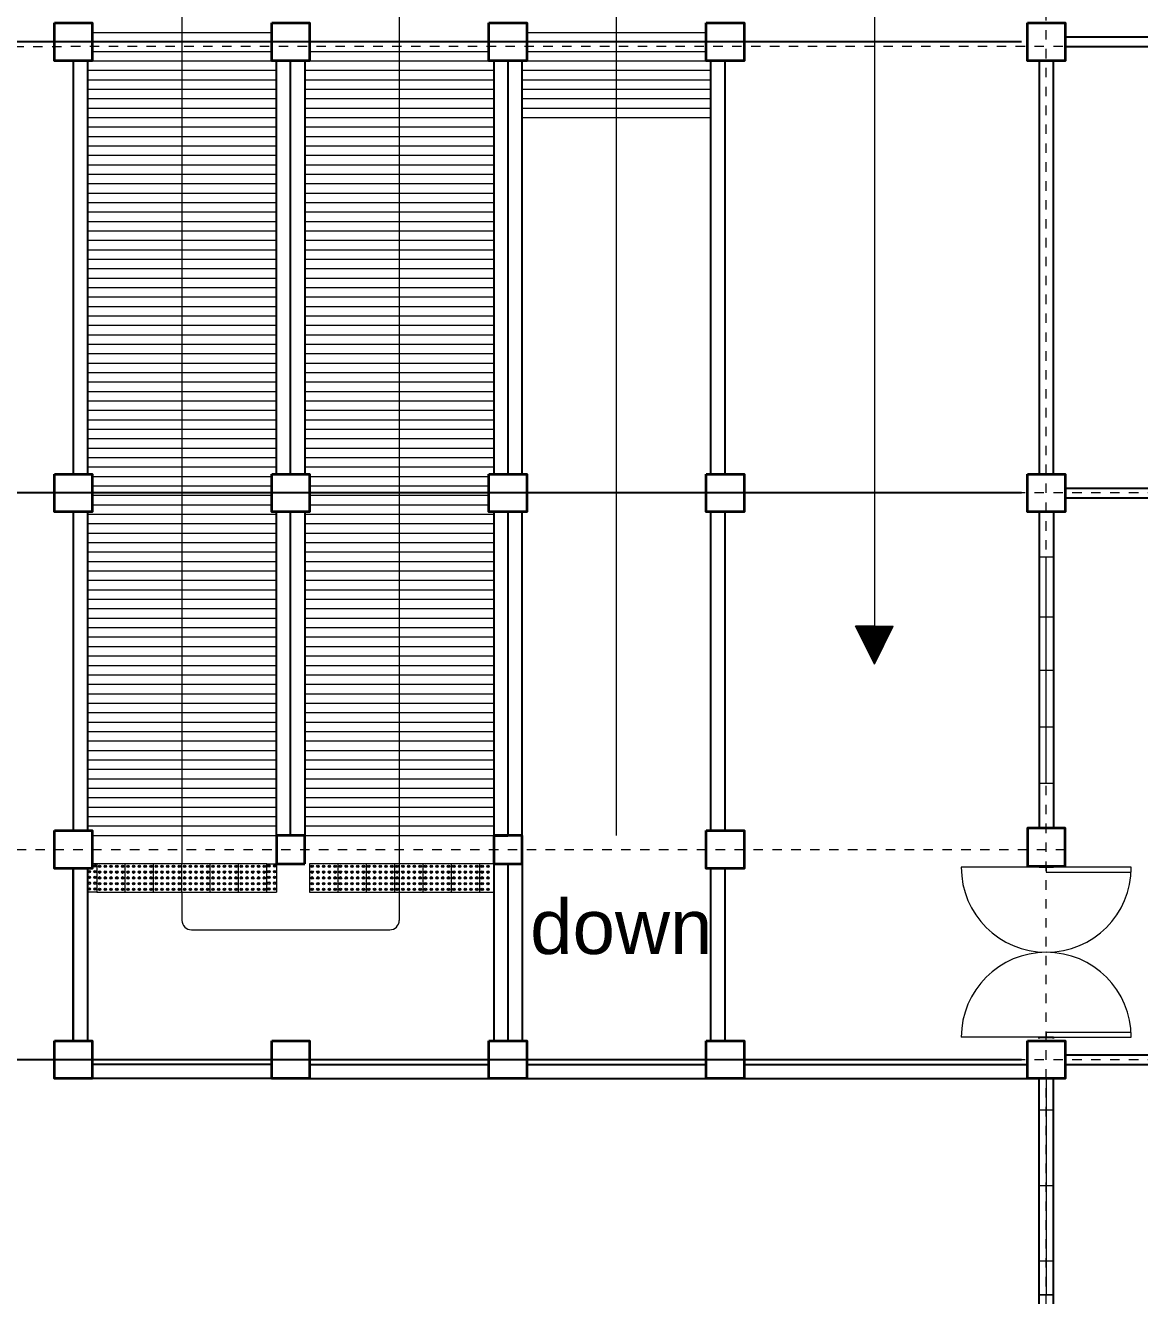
# Model space of a CAD drawing. Header units: millimetres. Extents: x 63005 to 126950, y 36019 to 74749.
# Drawn here: x 63055.2 to 63067, y 36225.15 to 36238.6 of the extents above; entities that cross this region are included whole.
import ezdxf

# ---------------------------------------------------------------- set-up
doc = ezdxf.new("R2010")
doc.units = ezdxf.units.MM
doc.header["$LTSCALE"] = 0.04
doc.linetypes.add('PHANTOM', pattern=[2.5, 1.25, -0.25, 0.25, -0.25, 0.25, -0.25])
doc.styles.get("Standard").update_dxf_attribs({"font": 'arial.ttf', "width": 0.8})
doc.styles.add('SWISSLT175', font='swissl.ttf', dxfattribs={"height": 0.175})
doc.dimstyles.new('dimension', dxfattribs={"dimtxt": 0.9, "dimasz": 0.3, "dimexe": 0.18, "dimexo": 0.0625, "dimgap": 0.09, "dimtad": 0, "dimzin": 0, "dimdsep": 46, "dimtxsty": 'Standard', "dimblk": 'OBLIQUE', "dimcen": 0.09, "dimclrd": 256, "dimclre": 256, "dimclrt": 256, "dimadec": 0, "dimazin": 0, "dimtfac": 1, "dimtofl": 0, "dimtmove": 0, "dimatfit": 3, "dimldrblk": 'OBLIQUE', "dimfxl": 1, "dimtolj": 1, "dimtzin": 0, "dimarcsym": 0})

# ---------------------------------------------------------------- blocks, each defined once
blk = doc.blocks.new('_Oblique')
at = {"color": 0, "linetype": 'ByBlock', "lineweight": -2}
blk.add_line((-0.5, -0.5), (0.5, 0.5), dxfattribs=at)
blk = doc.blocks.new('*D24')
at = {"lineweight": -2, "transparency": 16777216}
for p, q in [((63065.75, 36244.397), (63051.776, 36244.397)), ((63051.956, 36244.397), (63051.956, 36242.435)), ((63051.956, 36238.422), (63051.956, 36240.383)), ((63065.75, 36238.422), (63051.776, 36238.422))]:
    blk.add_line(p, q, dxfattribs=at)
at = {"layer": 'Defpoints', "color": 0, "lineweight": 25, "transparency": 16777216}
for p in [(63065.812, 36244.397), (63051.956, 36238.422), (63065.812, 36238.422)]:
    blk.add_point(p, dxfattribs=at)
at = {"lineweight": -2, "transparency": 16777216, "xscale": 0.3, "yscale": 0.3, "zscale": 0.3}
for p, rotation in [((63051.956, 36244.397), 90), ((63051.956, 36238.422), 270)]:
    blk.add_blockref('_Oblique', p, dxfattribs=dict(at, rotation=rotation))
at = {"lineweight": 5, "transparency": 16777216, "insert": (63051.956, 36241.409), "char_height": 0.9, "attachment_point": 5, "rotation": 90}
blk.add_mtext('\\A1;6.00', dxfattribs=at)
blk = doc.blocks.new('*D25')
at = {"lineweight": -2, "transparency": 16777216}
for p, q in [((63065.75, 36238.422), (63051.776, 36238.422)), ((63051.956, 36238.422), (63051.956, 36237.072)), ((63051.956, 36233.647), (63051.956, 36234.996)), ((63065.75, 36233.647), (63051.776, 36233.647))]:
    blk.add_line(p, q, dxfattribs=at)
at = {"layer": 'Defpoints', "color": 0, "lineweight": 25, "transparency": 16777216}
for p in [(63065.812, 36238.422), (63051.956, 36233.647), (63065.812, 36233.647)]:
    blk.add_point(p, dxfattribs=at)
at = {"lineweight": -2, "transparency": 16777216, "xscale": 0.3, "yscale": 0.3, "zscale": 0.3}
for p, rotation in [((63051.956, 36238.422), 90), ((63051.956, 36233.647), 270)]:
    blk.add_blockref('_Oblique', p, dxfattribs=dict(at, rotation=rotation))
at = {"lineweight": 5, "transparency": 16777216, "insert": (63051.956, 36236.034), "char_height": 0.9, "attachment_point": 5, "rotation": 90}
blk.add_mtext('\\A1;4.80', dxfattribs=at)
blk = doc.blocks.new('*D26')
at = {"lineweight": -2, "transparency": 16777216}
for p, q in [((63065.75, 36233.647), (63051.776, 36233.647)), ((63051.956, 36233.647), (63051.956, 36231.672)), ((63051.956, 36227.647), (63051.956, 36229.621)), ((63065.75, 36227.647), (63051.776, 36227.647))]:
    blk.add_line(p, q, dxfattribs=at)
at = {"layer": 'Defpoints', "color": 0, "lineweight": 25, "transparency": 16777216}
for p in [(63065.812, 36233.647), (63051.956, 36227.647), (63065.812, 36227.647)]:
    blk.add_point(p, dxfattribs=at)
at = {"lineweight": -2, "transparency": 16777216, "xscale": 0.3, "yscale": 0.3, "zscale": 0.3}
for p, rotation in [((63051.956, 36233.647), 90), ((63051.956, 36227.647), 270)]:
    blk.add_blockref('_Oblique', p, dxfattribs=dict(at, rotation=rotation))
at = {"lineweight": 5, "transparency": 16777216, "insert": (63051.956, 36230.647), "char_height": 0.9, "attachment_point": 5, "rotation": 90}
blk.add_mtext('\\A1;6.00', dxfattribs=at)
blk = doc.blocks.new('*D27')
at = {"lineweight": -2, "transparency": 16777216}
for p, q in [((63065.75, 36227.647), (63051.776, 36227.647)), ((63051.956, 36227.647), (63051.956, 36225.672)), ((63051.956, 36221.647), (63051.956, 36223.621)), ((63065.75, 36221.647), (63051.776, 36221.647))]:
    blk.add_line(p, q, dxfattribs=at)
at = {"layer": 'Defpoints', "color": 0, "lineweight": 25, "transparency": 16777216}
for p in [(63065.812, 36227.647), (63051.956, 36221.647), (63065.812, 36221.647)]:
    blk.add_point(p, dxfattribs=at)
at = {"lineweight": -2, "transparency": 16777216, "xscale": 0.3, "yscale": 0.3, "zscale": 0.3}
for p, rotation in [((63051.956, 36227.647), 90), ((63051.956, 36221.647), 270)]:
    blk.add_blockref('_Oblique', p, dxfattribs=dict(at, rotation=rotation))
at = {"lineweight": 5, "transparency": 16777216, "insert": (63051.956, 36224.647), "char_height": 0.9, "attachment_point": 5, "rotation": 90}
blk.add_mtext('\\A1;6.00', dxfattribs=at)

msp = doc.modelspace()

# ---------------------------------------------------------------- linework, layer by layer
at = {"color": 0, "linetype": 'PHANTOM', "lineweight": 5, "transparency": 33554495}
for p, q in [((63066.012, 36215.447), (63066.012, 36264.622)), ((63113.187, 36238.374), (63045.813, 36238.371)), ((63113.187, 36233.649), (63045.812, 36233.646)), ((63066.212, 36229.87), (63049.812, 36229.87)), ((63113.187, 36227.649), (63045.812, 36227.645))]:
    msp.add_line(p, q, dxfattribs=at)
at = {"color": 0, "lineweight": 9}
for p, q in [((63056.862, 36242.922), (63056.862, 36229.722)), ((63061.462, 36230.022), (63061.462, 36242.922)), ((63059.162, 36240.106), (63059.162, 36229.122)), ((63055.912, 36238.522), (63057.812, 36238.522)), ((63060.512, 36238.522), (63062.412, 36238.522)), ((63055.912, 36238.422), (63057.812, 36238.422)), ((63058.212, 36238.422), (63060.112, 36238.422)), ((63060.512, 36238.422), (63062.412, 36238.422)), ((63055.862, 36238.222), (63057.862, 36238.222)), ((63055.912, 36238.322), (63057.812, 36238.322)), ((63058.162, 36238.222), (63060.162, 36238.222)), ((63058.212, 36238.322), (63060.112, 36238.322)), ((63060.462, 36238.222), (63062.462, 36238.222)), ((63060.512, 36238.322), (63062.412, 36238.322)), ((63055.862, 36238.122), (63057.862, 36238.122)), ((63058.162, 36238.122), (63060.162, 36238.122)), ((63060.462, 36238.122), (63062.462, 36238.122)), ((63055.862, 36238.022), (63057.862, 36238.022)), ((63058.162, 36238.022), (63060.162, 36238.022)), ((63060.462, 36238.022), (63062.462, 36238.022)), ((63055.862, 36237.922), (63057.862, 36237.922)), ((63055.862, 36237.822), (63057.862, 36237.822)), ((63058.162, 36237.922), (63060.162, 36237.922)), ((63058.162, 36237.822), (63060.162, 36237.822)), ((63060.462, 36237.922), (63062.462, 36237.922)), ((63060.462, 36237.822), (63062.462, 36237.822)), ((63055.862, 36237.722), (63057.862, 36237.722)), ((63058.162, 36237.722), (63060.162, 36237.722)), ((63060.462, 36237.722), (63062.462, 36237.722)), ((63055.862, 36237.622), (63057.862, 36237.622)), ((63058.162, 36237.622), (63060.162, 36237.622)), ((63060.462, 36237.622), (63062.462, 36237.622)), ((63055.862, 36237.522), (63057.862, 36237.522)), ((63055.862, 36237.422), (63057.862, 36237.422)), ((63058.162, 36237.522), (63060.162, 36237.522)), ((63058.162, 36237.422), (63060.162, 36237.422)), ((63055.862, 36237.322), (63057.862, 36237.322)), ((63058.162, 36237.322), (63060.162, 36237.322)), ((63055.862, 36237.222), (63057.862, 36237.222)), ((63058.162, 36237.222), (63060.162, 36237.222)), ((63055.862, 36237.122), (63057.862, 36237.122)), ((63055.862, 36237.022), (63057.862, 36237.022)), ((63058.162, 36237.122), (63060.162, 36237.122)), ((63058.162, 36237.022), (63060.162, 36237.022)), ((63055.862, 36236.922), (63057.862, 36236.922)), ((63058.162, 36236.922), (63060.162, 36236.922)), ((63055.862, 36236.822), (63057.862, 36236.822)), ((63055.862, 36236.722), (63057.862, 36236.722)), ((63058.162, 36236.822), (63060.162, 36236.822)), ((63058.162, 36236.722), (63060.162, 36236.722)), ((63055.862, 36236.622), (63057.862, 36236.622)), ((63058.162, 36236.622), (63060.162, 36236.622)), ((63055.862, 36236.522), (63057.862, 36236.522)), ((63058.162, 36236.522), (63060.162, 36236.522)), ((63055.862, 36236.422), (63057.862, 36236.422)), ((63055.862, 36236.322), (63057.862, 36236.322)), ((63058.162, 36236.422), (63060.162, 36236.422)), ((63058.162, 36236.322), (63060.162, 36236.322)), ((63055.862, 36236.222), (63057.862, 36236.222)), ((63058.162, 36236.222), (63060.162, 36236.222)), ((63055.862, 36236.122), (63057.862, 36236.122)), ((63057.862, 36236.172), (63057.862, 36235.872)), ((63058.162, 36235.872), (63058.162, 36236.172)), ((63058.162, 36236.122), (63060.162, 36236.122)), ((63060.162, 36236.172), (63060.162, 36235.872)), ((63060.462, 36235.872), (63060.462, 36236.172)), ((63062.462, 36236.172), (63062.462, 36235.872)), ((63055.862, 36236.022), (63057.862, 36236.022)), ((63055.862, 36235.922), (63057.862, 36235.922)), ((63058.162, 36236.022), (63060.162, 36236.022)), ((63058.162, 36235.922), (63060.162, 36235.922)), ((63055.862, 36235.822), (63057.862, 36235.822)), ((63058.162, 36235.822), (63060.162, 36235.822)), ((63055.862, 36235.722), (63057.862, 36235.722)), ((63058.162, 36235.722), (63060.162, 36235.722)), ((63055.862, 36235.622), (63057.862, 36235.622)), ((63055.862, 36235.522), (63057.862, 36235.522)), ((63058.162, 36235.622), (63060.162, 36235.622)), ((63058.162, 36235.522), (63060.162, 36235.522)), ((63055.862, 36235.422), (63057.862, 36235.422)), ((63058.162, 36235.422), (63060.162, 36235.422)), ((63055.862, 36235.322), (63057.862, 36235.322)), ((63058.162, 36235.322), (63060.162, 36235.322)), ((63055.862, 36235.222), (63057.862, 36235.222)), ((63055.862, 36235.122), (63057.862, 36235.122)), ((63058.162, 36235.222), (63060.162, 36235.222)), ((63058.162, 36235.122), (63060.162, 36235.122)), ((63055.862, 36235.022), (63057.862, 36235.022)), ((63058.162, 36235.022), (63060.162, 36235.022)), ((63055.862, 36234.922), (63057.862, 36234.922)), ((63058.162, 36234.922), (63060.162, 36234.922)), ((63055.862, 36234.822), (63057.862, 36234.822)), ((63055.862, 36234.722), (63057.862, 36234.722)), ((63058.162, 36234.822), (63060.162, 36234.822)), ((63058.162, 36234.722), (63060.162, 36234.722)), ((63055.862, 36234.622), (63057.862, 36234.622)), ((63058.162, 36234.622), (63060.162, 36234.622)), ((63055.862, 36234.522), (63057.862, 36234.522)), ((63058.162, 36234.522), (63060.162, 36234.522)), ((63055.862, 36234.422), (63057.862, 36234.422)), ((63055.862, 36234.322), (63057.862, 36234.322)), ((63058.162, 36234.422), (63060.162, 36234.422)), ((63058.162, 36234.322), (63060.162, 36234.322)), ((63055.862, 36234.222), (63057.862, 36234.222)), ((63058.162, 36234.222), (63060.162, 36234.222)), ((63055.862, 36234.122), (63057.862, 36234.122)), ((63058.162, 36234.122), (63060.162, 36234.122)), ((63055.862, 36234.022), (63057.862, 36234.022)), ((63055.862, 36233.922), (63057.862, 36233.922)), ((63058.162, 36234.022), (63060.162, 36234.022)), ((63058.162, 36233.922), (63060.162, 36233.922)), ((63055.912, 36233.822), (63057.812, 36233.822)), ((63058.212, 36233.822), (63060.112, 36233.822)), ((63055.912, 36233.722), (63057.812, 36233.722)), ((63058.212, 36233.722), (63060.112, 36233.722)), ((63055.912, 36233.622), (63057.812, 36233.622)), ((63055.912, 36233.522), (63057.812, 36233.522)), ((63058.212, 36233.622), (63060.112, 36233.622)), ((63058.212, 36233.522), (63060.112, 36233.522)), ((63055.862, 36233.422), (63057.862, 36233.422)), ((63058.162, 36233.422), (63060.162, 36233.422)), ((63055.862, 36233.322), (63057.862, 36233.322)), ((63058.162, 36233.322), (63060.162, 36233.322)), ((63055.862, 36233.222), (63057.862, 36233.222)), ((63055.862, 36233.122), (63057.862, 36233.122)), ((63058.162, 36233.222), (63060.162, 36233.222)), ((63058.162, 36233.122), (63060.162, 36233.122)), ((63055.862, 36233.022), (63057.862, 36233.022)), ((63058.162, 36233.022), (63060.162, 36233.022)), ((63065.937, 36232.972), (63066.087, 36232.972)), ((63065.937, 36231.772), (63065.937, 36232.972)), ((63066.012, 36230.572), (63066.012, 36232.972)), ((63066.087, 36232.972), (63066.087, 36230.572)), ((63055.862, 36232.922), (63057.862, 36232.922)), ((63055.862, 36232.822), (63057.862, 36232.822)), ((63058.162, 36232.922), (63060.162, 36232.922)), ((63058.162, 36232.822), (63060.162, 36232.822)), ((63055.862, 36232.722), (63057.862, 36232.722)), ((63058.162, 36232.722), (63060.162, 36232.722)), ((63055.862, 36232.622), (63057.862, 36232.622)), ((63058.162, 36232.622), (63060.162, 36232.622)), ((63055.862, 36232.522), (63057.862, 36232.522)), ((63055.862, 36232.422), (63057.862, 36232.422)), ((63058.162, 36232.522), (63060.162, 36232.522)), ((63058.162, 36232.422), (63060.162, 36232.422)), ((63055.862, 36232.322), (63057.862, 36232.322)), ((63058.162, 36232.322), (63060.162, 36232.322)), ((63065.937, 36232.334), (63066.087, 36232.334)), ((63055.862, 36232.222), (63057.862, 36232.222)), ((63058.162, 36232.222), (63060.162, 36232.222)), ((63064.192, 36232.235), (63063.992, 36232.235)), ((63064.192, 36231.835), (63063.992, 36232.235)), ((63064.192, 36232.225), (63063.997, 36232.225)), ((63064.192, 36232.215), (63064.002, 36232.215)), ((63064.192, 36232.205), (63064.007, 36232.205)), ((63064.192, 36232.195), (63064.012, 36232.195)), ((63064.192, 36232.185), (63064.017, 36232.185)), ((63064.192, 36232.175), (63064.022, 36232.175)), ((63064.192, 36232.165), (63064.027, 36232.165)), ((63064.192, 36232.155), (63064.032, 36232.155)), ((63064.192, 36232.235), (63064.392, 36232.235)), ((63064.192, 36231.835), (63064.392, 36232.235)), ((63064.192, 36232.225), (63064.387, 36232.225)), ((63064.192, 36232.215), (63064.382, 36232.215)), ((63064.377, 36232.205), (63064.192, 36232.205)), ((63064.372, 36232.195), (63064.192, 36232.195)), ((63064.367, 36232.185), (63064.192, 36232.185)), ((63064.362, 36232.175), (63064.192, 36232.175)), ((63064.357, 36232.165), (63064.192, 36232.165)), ((63064.352, 36232.155), (63064.192, 36232.155)), ((63055.862, 36232.122), (63057.862, 36232.122)), ((63055.862, 36232.022), (63057.862, 36232.022)), ((63058.162, 36232.122), (63060.162, 36232.122)), ((63058.162, 36232.022), (63060.162, 36232.022)), ((63064.192, 36232.145), (63064.037, 36232.145)), ((63064.192, 36232.145), (63064.037, 36232.145)), ((63064.192, 36232.135), (63064.042, 36232.135)), ((63064.192, 36232.125), (63064.047, 36232.125)), ((63064.192, 36232.115), (63064.052, 36232.115)), ((63064.192, 36232.105), (63064.057, 36232.105)), ((63064.192, 36232.095), (63064.062, 36232.095)), ((63064.192, 36232.085), (63064.067, 36232.085)), ((63064.192, 36232.075), (63064.072, 36232.075)), ((63064.192, 36232.065), (63064.077, 36232.065)), ((63064.192, 36232.055), (63064.082, 36232.055)), ((63064.192, 36232.045), (63064.087, 36232.045)), ((63064.192, 36232.035), (63064.092, 36232.035)), ((63064.192, 36232.025), (63064.097, 36232.025)), ((63064.192, 36232.015), (63064.102, 36232.015)), ((63064.347, 36232.145), (63064.192, 36232.145)), ((63064.347, 36232.145), (63064.192, 36232.145)), ((63064.342, 36232.135), (63064.192, 36232.135)), ((63064.337, 36232.125), (63064.192, 36232.125)), ((63064.332, 36232.115), (63064.192, 36232.115)), ((63064.327, 36232.105), (63064.192, 36232.105)), ((63064.322, 36232.095), (63064.192, 36232.095)), ((63064.317, 36232.085), (63064.192, 36232.085)), ((63064.312, 36232.075), (63064.192, 36232.075)), ((63064.307, 36232.065), (63064.192, 36232.065)), ((63064.302, 36232.055), (63064.192, 36232.055)), ((63064.297, 36232.045), (63064.192, 36232.045)), ((63064.292, 36232.035), (63064.192, 36232.035)), ((63064.287, 36232.025), (63064.192, 36232.025)), ((63064.282, 36232.015), (63064.192, 36232.015)), ((63055.862, 36231.922), (63057.862, 36231.922)), ((63058.162, 36231.922), (63060.162, 36231.922)), ((63064.192, 36232.005), (63064.107, 36232.005)), ((63064.192, 36231.995), (63064.112, 36231.995)), ((63064.192, 36231.985), (63064.117, 36231.985)), ((63064.192, 36231.975), (63064.122, 36231.975)), ((63064.192, 36231.965), (63064.127, 36231.965)), ((63064.192, 36231.955), (63064.132, 36231.955)), ((63064.192, 36231.945), (63064.137, 36231.945)), ((63064.192, 36231.935), (63064.142, 36231.935)), ((63064.192, 36231.925), (63064.147, 36231.925)), ((63064.192, 36231.915), (63064.152, 36231.915)), ((63064.192, 36231.905), (63064.157, 36231.905)), ((63064.192, 36231.895), (63064.162, 36231.895)), ((63064.192, 36231.885), (63064.167, 36231.885)), ((63064.277, 36232.005), (63064.192, 36232.005)), ((63064.272, 36231.995), (63064.192, 36231.995)), ((63064.267, 36231.985), (63064.192, 36231.985)), ((63064.262, 36231.975), (63064.192, 36231.975)), ((63064.257, 36231.965), (63064.192, 36231.965)), ((63064.252, 36231.955), (63064.192, 36231.955)), ((63064.247, 36231.945), (63064.192, 36231.945)), ((63064.242, 36231.935), (63064.192, 36231.935)), ((63064.237, 36231.925), (63064.192, 36231.925)), ((63064.232, 36231.915), (63064.192, 36231.915)), ((63064.227, 36231.905), (63064.192, 36231.905)), ((63064.222, 36231.895), (63064.192, 36231.895)), ((63064.217, 36231.885), (63064.192, 36231.885)), ((63055.862, 36231.822), (63057.862, 36231.822)), ((63058.162, 36231.822), (63060.162, 36231.822)), ((63064.192, 36231.875), (63064.172, 36231.875)), ((63064.192, 36231.865), (63064.177, 36231.865)), ((63064.192, 36231.855), (63064.182, 36231.855)), ((63064.192, 36231.845), (63064.187, 36231.845)), ((63064.212, 36231.875), (63064.192, 36231.875)), ((63064.207, 36231.865), (63064.192, 36231.865)), ((63064.202, 36231.855), (63064.192, 36231.855)), ((63064.197, 36231.845), (63064.192, 36231.845)), ((63065.937, 36231.772), (63065.937, 36230.572)), ((63065.937, 36231.772), (63066.087, 36231.772)), ((63055.862, 36231.722), (63057.862, 36231.722)), ((63055.862, 36231.622), (63057.862, 36231.622)), ((63058.162, 36231.722), (63060.162, 36231.722)), ((63058.162, 36231.622), (63060.162, 36231.622)), ((63055.862, 36231.522), (63057.862, 36231.522)), ((63058.162, 36231.522), (63060.162, 36231.522)), ((63055.862, 36231.422), (63057.862, 36231.422)), ((63058.162, 36231.422), (63060.162, 36231.422)), ((63055.862, 36231.322), (63057.862, 36231.322)), ((63055.862, 36231.222), (63057.862, 36231.222)), ((63058.162, 36231.322), (63060.162, 36231.322)), ((63058.162, 36231.222), (63060.162, 36231.222)), ((63055.862, 36231.122), (63057.862, 36231.122)), ((63058.162, 36231.122), (63060.162, 36231.122)), ((63065.937, 36231.172), (63066.087, 36231.172)), ((63055.862, 36231.022), (63057.862, 36231.022)), ((63058.162, 36231.022), (63060.162, 36231.022)), ((63055.862, 36230.922), (63057.862, 36230.922)), ((63055.862, 36230.822), (63057.862, 36230.822)), ((63058.162, 36230.922), (63060.162, 36230.922)), ((63058.162, 36230.822), (63060.162, 36230.822)), ((63055.862, 36230.722), (63057.862, 36230.722)), ((63058.162, 36230.722), (63060.162, 36230.722)), ((63055.862, 36230.622), (63057.862, 36230.622)), ((63058.162, 36230.622), (63060.162, 36230.622)), ((63066.087, 36230.572), (63065.937, 36230.572)), ((63055.862, 36230.522), (63057.862, 36230.522)), ((63055.862, 36230.422), (63057.862, 36230.422)), ((63058.162, 36230.522), (63060.162, 36230.522)), ((63058.162, 36230.422), (63060.162, 36230.422)), ((63055.862, 36230.322), (63057.862, 36230.322)), ((63058.162, 36230.322), (63060.162, 36230.322)), ((63055.862, 36230.222), (63057.862, 36230.222)), ((63058.162, 36230.222), (63060.162, 36230.222)), ((63055.862, 36230.122), (63057.862, 36230.122)), ((63055.912, 36230.022), (63057.862, 36230.022)), ((63058.162, 36230.122), (63060.162, 36230.122)), ((63058.162, 36230.022), (63060.162, 36230.022)), ((63055.962, 36229.722), (63055.912, 36229.722)), ((63056.262, 36229.722), (63055.962, 36229.722)), ((63055.962, 36229.722), (63055.962, 36229.422)), ((63056.262, 36229.422), (63056.262, 36229.722)), ((63056.562, 36229.722), (63056.262, 36229.722)), ((63056.562, 36229.422), (63056.562, 36229.722)), ((63056.862, 36229.722), (63056.562, 36229.722)), ((63056.862, 36229.422), (63056.862, 36229.722)), ((63057.162, 36229.722), (63056.862, 36229.722)), ((63057.162, 36229.422), (63057.162, 36229.722)), ((63057.462, 36229.722), (63057.162, 36229.722)), ((63057.462, 36229.422), (63057.462, 36229.722)), ((63057.762, 36229.722), (63057.462, 36229.722)), ((63057.762, 36229.422), (63057.762, 36229.722)), ((63057.762, 36229.722), (63057.862, 36229.722)), ((63057.862, 36229.722), (63057.862, 36229.422)), ((63058.512, 36229.722), (63058.212, 36229.722)), ((63058.212, 36229.722), (63058.212, 36229.422)), ((63058.812, 36229.722), (63058.512, 36229.722)), ((63058.512, 36229.722), (63058.512, 36229.422)), ((63059.112, 36229.722), (63058.812, 36229.722)), ((63058.812, 36229.722), (63058.812, 36229.422)), ((63059.412, 36229.722), (63059.112, 36229.722)), ((63059.112, 36229.722), (63059.112, 36229.422)), ((63059.712, 36229.722), (63059.412, 36229.722)), ((63059.412, 36229.722), (63059.412, 36229.422)), ((63060.012, 36229.722), (63059.712, 36229.722)), ((63059.712, 36229.722), (63059.712, 36229.422)), ((63060.312, 36229.722), (63060.012, 36229.722)), ((63060.012, 36229.722), (63060.012, 36229.422)), ((63055.962, 36229.422), (63055.862, 36229.422)), ((63055.962, 36229.422), (63056.262, 36229.422)), ((63056.262, 36229.422), (63056.562, 36229.422)), ((63056.562, 36229.422), (63056.862, 36229.422)), ((63056.862, 36229.422), (63057.162, 36229.422)), ((63057.162, 36229.422), (63057.462, 36229.422)), ((63057.462, 36229.422), (63057.762, 36229.422)), ((63057.762, 36229.422), (63057.862, 36229.422)), ((63058.212, 36229.422), (63058.512, 36229.422)), ((63058.512, 36229.422), (63058.812, 36229.422)), ((63058.812, 36229.422), (63059.112, 36229.422)), ((63059.112, 36229.422), (63059.412, 36229.422)), ((63059.412, 36229.422), (63059.712, 36229.422)), ((63059.712, 36229.422), (63060.012, 36229.422)), ((63060.012, 36229.422), (63060.162, 36229.422)), ((63065.937, 36225.159), (63065.937, 36227.447)), ((63066.012, 36227.447), (63066.012, 36225.159)), ((63065.937, 36226.315), (63065.937, 36227.115)), ((63065.937, 36227.115), (63066.087, 36227.115)), ((63066.087, 36227.115), (63066.087, 36225.515)), ((63065.937, 36226.315), (63066.087, 36226.315)), ((63066.087, 36225.515), (63065.937, 36225.515)), ((63065.937, 36225.159), (63066.087, 36225.159))]:
    msp.add_line(p, q, dxfattribs=at)
at = {"lineweight": 9}
for p, q in [((63064.192, 36239.553), (63064.192, 36232.235)), ((63056.862, 36229.422), (63056.862, 36229.122)), ((63056.962, 36229.022), (63059.062, 36229.022))]:
    msp.add_line(p, q, dxfattribs=at)
at = {"color": 4, "lineweight": 25}
for p, q in [((63069.062, 36238.472), (63066.212, 36238.472)), ((63066.212, 36238.372), (63069.062, 36238.372)), ((63055.712, 36238.222), (63055.712, 36233.847)), ((63055.862, 36238.222), (63055.862, 36233.847)), ((63057.862, 36233.847), (63057.862, 36238.222)), ((63058.012, 36233.847), (63058.012, 36238.222)), ((63058.162, 36238.222), (63058.162, 36233.847)), ((63060.162, 36238.222), (63060.162, 36233.847)), ((63060.312, 36238.222), (63060.312, 36233.847)), ((63060.462, 36233.847), (63060.462, 36238.222)), ((63062.462, 36233.847), (63062.462, 36238.222)), ((63062.612, 36233.847), (63062.612, 36238.222)), ((63065.937, 36238.222), (63065.937, 36233.847)), ((63066.087, 36236.297), (63066.087, 36238.222)), ((63066.087, 36236.197), (63066.087, 36236.297)), ((63066.087, 36235.897), (63066.087, 36236.197)), ((63066.087, 36235.797), (63066.087, 36235.897)), ((63066.087, 36233.847), (63066.087, 36235.797)), ((63066.212, 36233.697), (63069.062, 36233.697)), ((63066.212, 36233.597), (63069.062, 36233.597)), ((63055.712, 36233.447), (63055.712, 36230.072)), ((63055.862, 36233.447), (63055.862, 36230.072)), ((63057.862, 36230.022), (63057.862, 36233.447)), ((63058.012, 36230.022), (63058.012, 36233.447)), ((63058.162, 36233.447), (63058.162, 36230.022)), ((63060.162, 36233.447), (63060.162, 36230.022)), ((63060.312, 36233.447), (63060.312, 36230.022)), ((63060.462, 36230.022), (63060.462, 36233.447)), ((63062.462, 36230.072), (63062.462, 36233.447)), ((63062.612, 36230.072), (63062.612, 36233.447)), ((63065.937, 36233.447), (63065.937, 36230.097)), ((63066.087, 36233.447), (63066.087, 36230.097)), ((63060.162, 36230.022), (63060.162, 36227.847)), ((63060.462, 36230.022), (63060.462, 36227.847)), ((63055.712, 36227.847), (63055.712, 36229.672)), ((63055.712, 36229.672), (63055.712, 36227.847)), ((63055.862, 36229.672), (63055.862, 36227.847)), ((63060.312, 36229.722), (63060.312, 36227.847)), ((63062.462, 36227.847), (63062.462, 36229.672)), ((63062.612, 36227.847), (63062.612, 36229.672)), ((63065.937, 36229.697), (63065.937, 36229.684)), ((63066.087, 36229.684), (63065.937, 36229.684)), ((63066.087, 36229.697), (63066.087, 36229.684)), ((63065.937, 36227.884), (63066.087, 36227.884)), ((63065.937, 36227.872), (63065.937, 36227.884)), ((63066.087, 36227.872), (63066.087, 36227.884)), ((63057.812, 36227.597), (63055.912, 36227.597)), ((63058.212, 36227.597), (63060.112, 36227.597)), ((63060.512, 36227.597), (63062.412, 36227.597)), ((63062.812, 36227.597), (63065.812, 36227.597)), ((63066.212, 36227.697), (63069.062, 36227.697)), ((63066.212, 36227.597), (63069.062, 36227.597)), ((63057.812, 36227.447), (63055.912, 36227.447)), ((63058.212, 36227.447), (63062.412, 36227.447)), ((63062.812, 36227.447), (63065.812, 36227.447)), ((63065.937, 36221.847), (63065.937, 36227.447)), ((63066.087, 36221.847), (63066.087, 36227.447))]:
    msp.add_line(p, q, dxfattribs=at)
at = {"color": 4, "lineweight": 35}
for p, q in [((63057.862, 36230.022), (63057.862, 36229.722)), ((63058.162, 36230.022), (63057.862, 36230.022)), ((63057.862, 36230.022), (63057.862, 36229.722)), ((63058.162, 36229.722), (63058.162, 36230.022)), ((63058.162, 36229.722), (63058.162, 36230.022)), ((63060.162, 36230.022), (63060.312, 36230.022)), ((63060.162, 36230.022), (63060.162, 36229.722)), ((63060.462, 36230.022), (63060.162, 36230.022)), ((63060.162, 36230.022), (63060.162, 36229.722)), ((63060.462, 36229.722), (63060.462, 36230.022)), ((63060.462, 36229.722), (63060.462, 36230.022)), ((63057.862, 36229.722), (63058.162, 36229.722)), ((63060.162, 36229.722), (63060.462, 36229.722)), ((63060.162, 36229.722), (63060.462, 36229.722))]:
    msp.add_line(p, q, dxfattribs=at)
at = {"color": 1, "lineweight": 13}
for p, q in [((63066.012, 36229.684), (63065.112, 36229.684)), ((63066.912, 36229.684), (63066.012, 36229.684)), ((63066.012, 36229.684), (63066.012, 36229.634)), ((63066.012, 36229.634), (63066.912, 36229.634)), ((63066.912, 36229.634), (63066.912, 36229.684)), ((63066.012, 36227.884), (63065.112, 36227.884)), ((63066.912, 36227.934), (63066.012, 36227.934)), ((63066.012, 36227.934), (63066.012, 36227.884)), ((63066.012, 36227.884), (63066.912, 36227.884)), ((63066.912, 36227.884), (63066.912, 36227.934))]:
    msp.add_line(p, q, dxfattribs=at)
at = {"color": 4, "lineweight": 35}
for points in [[(63055.512, 36238.622), (63055.912, 36238.622), (63055.912, 36238.222), (63055.512, 36238.222)], [(63057.812, 36238.622), (63058.212, 36238.622), (63058.212, 36238.222), (63057.812, 36238.222)], [(63060.112, 36238.622), (63060.512, 36238.622), (63060.512, 36238.222), (63060.112, 36238.222)], [(63062.412, 36238.622), (63062.812, 36238.622), (63062.812, 36238.222), (63062.412, 36238.222)], [(63065.812, 36238.622), (63066.212, 36238.622), (63066.212, 36238.222), (63065.812, 36238.222)], [(63055.512, 36233.847), (63055.912, 36233.847), (63055.912, 36233.447), (63055.512, 36233.447)], [(63057.812, 36233.847), (63058.212, 36233.847), (63058.212, 36233.447), (63057.812, 36233.447)], [(63060.112, 36233.847), (63060.512, 36233.847), (63060.512, 36233.447), (63060.112, 36233.447)], [(63062.412, 36233.847), (63062.812, 36233.847), (63062.812, 36233.447), (63062.412, 36233.447)], [(63065.812, 36233.847), (63066.212, 36233.847), (63066.212, 36233.447), (63065.812, 36233.447)], [(63055.512, 36230.072), (63055.912, 36230.072), (63055.912, 36229.672), (63055.512, 36229.672)], [(63062.412, 36230.072), (63062.812, 36230.072), (63062.812, 36229.672), (63062.412, 36229.672)], [(63065.812, 36229.697), (63066.212, 36229.697), (63066.212, 36230.097), (63065.812, 36230.097)], [(63055.512, 36227.847), (63055.912, 36227.847), (63055.912, 36227.447), (63055.512, 36227.447)], [(63057.812, 36227.847), (63058.212, 36227.847), (63058.212, 36227.447), (63057.812, 36227.447)], [(63060.112, 36227.847), (63060.512, 36227.847), (63060.512, 36227.447), (63060.112, 36227.447)], [(63062.412, 36227.847), (63062.812, 36227.847), (63062.812, 36227.447), (63062.412, 36227.447)], [(63065.812, 36227.847), (63066.212, 36227.847), (63066.212, 36227.447), (63065.812, 36227.447)]]:
    msp.add_lwpolyline(points, close=True, dxfattribs=at)
at = {"color": 0, "lineweight": 9}
msp.add_lwpolyline([(63065.937, 36230.572), (63065.937, 36232.972), (63066.087, 36232.972), (63066.087, 36230.572)], close=True, dxfattribs=at)
at = {"lineweight": 9}
for points in [[(63065.937, 36232.972), (63066.087, 36232.972), (63066.087, 36230.572), (63065.937, 36230.572)], [(63065.937, 36227.447), (63066.087, 36227.447), (63066.087, 36225.159), (63065.937, 36225.159)]]:
    msp.add_lwpolyline(points, close=True, dxfattribs=at)
at = {"color": 0, "lineweight": 9}
for centre, radius in [((63055.882, 36229.638), 0.013), ((63055.882, 36229.638), 0.009), ((63055.943, 36229.699), 0.013), ((63055.943, 36229.638), 0.013), ((63055.943, 36229.699), 0.009), ((63055.943, 36229.638), 0.009), ((63055.99, 36229.694), 0.013), ((63055.99, 36229.633), 0.013), ((63055.99, 36229.694), 0.009), ((63055.99, 36229.633), 0.009), ((63056.051, 36229.694), 0.013), ((63056.051, 36229.633), 0.013), ((63056.051, 36229.694), 0.009), ((63056.051, 36229.633), 0.009), ((63056.112, 36229.694), 0.013), ((63056.112, 36229.633), 0.013), ((63056.112, 36229.694), 0.009), ((63056.112, 36229.633), 0.009), ((63056.173, 36229.694), 0.013), ((63056.173, 36229.633), 0.013), ((63056.173, 36229.694), 0.009), ((63056.173, 36229.633), 0.009), ((63056.234, 36229.694), 0.013), ((63056.234, 36229.633), 0.013), ((63056.234, 36229.694), 0.009), ((63056.234, 36229.633), 0.009), ((63056.29, 36229.694), 0.013), ((63056.29, 36229.633), 0.013), ((63056.29, 36229.694), 0.009), ((63056.29, 36229.633), 0.009), ((63056.351, 36229.694), 0.013), ((63056.351, 36229.633), 0.013), ((63056.351, 36229.694), 0.009), ((63056.351, 36229.633), 0.009), ((63056.412, 36229.694), 0.013), ((63056.412, 36229.633), 0.013), ((63056.412, 36229.694), 0.009), ((63056.412, 36229.633), 0.009), ((63056.473, 36229.694), 0.013), ((63056.473, 36229.633), 0.013), ((63056.473, 36229.694), 0.009), ((63056.473, 36229.633), 0.009), ((63056.534, 36229.694), 0.013), ((63056.534, 36229.633), 0.013), ((63056.534, 36229.694), 0.009), ((63056.534, 36229.633), 0.009), ((63056.59, 36229.694), 0.013), ((63056.59, 36229.633), 0.013), ((63056.59, 36229.694), 0.009), ((63056.59, 36229.633), 0.009), ((63056.651, 36229.694), 0.013), ((63056.651, 36229.633), 0.013), ((63056.651, 36229.694), 0.009), ((63056.651, 36229.633), 0.009), ((63056.712, 36229.694), 0.013), ((63056.712, 36229.633), 0.013), ((63056.712, 36229.694), 0.009), ((63056.712, 36229.633), 0.009), ((63056.773, 36229.694), 0.013), ((63056.773, 36229.633), 0.013), ((63056.773, 36229.694), 0.009), ((63056.773, 36229.633), 0.009), ((63056.834, 36229.694), 0.013), ((63056.834, 36229.633), 0.013), ((63056.834, 36229.694), 0.009), ((63056.834, 36229.633), 0.009), ((63056.89, 36229.694), 0.013), ((63056.89, 36229.633), 0.013), ((63056.89, 36229.694), 0.009), ((63056.89, 36229.633), 0.009), ((63056.951, 36229.694), 0.013), ((63056.951, 36229.633), 0.013), ((63056.951, 36229.694), 0.009), ((63056.951, 36229.633), 0.009), ((63057.012, 36229.694), 0.013), ((63057.012, 36229.633), 0.013), ((63057.012, 36229.694), 0.009), ((63057.012, 36229.633), 0.009), ((63057.073, 36229.694), 0.013), ((63057.073, 36229.633), 0.013), ((63057.073, 36229.694), 0.009), ((63057.073, 36229.633), 0.009), ((63057.134, 36229.694), 0.013), ((63057.134, 36229.633), 0.013), ((63057.134, 36229.694), 0.009), ((63057.134, 36229.633), 0.009), ((63057.19, 36229.694), 0.013), ((63057.19, 36229.633), 0.013), ((63057.19, 36229.694), 0.009), ((63057.19, 36229.633), 0.009), ((63057.251, 36229.694), 0.013), ((63057.251, 36229.633), 0.013), ((63057.251, 36229.694), 0.009), ((63057.251, 36229.633), 0.009), ((63057.312, 36229.694), 0.013), ((63057.312, 36229.633), 0.013), ((63057.312, 36229.694), 0.009), ((63057.312, 36229.633), 0.009), ((63057.373, 36229.694), 0.013), ((63057.373, 36229.633), 0.013), ((63057.373, 36229.694), 0.009), ((63057.373, 36229.633), 0.009), ((63057.434, 36229.694), 0.013), ((63057.434, 36229.633), 0.013), ((63057.434, 36229.694), 0.009), ((63057.434, 36229.633), 0.009), ((63057.49, 36229.694), 0.013), ((63057.49, 36229.633), 0.013), ((63057.49, 36229.694), 0.009), ((63057.49, 36229.633), 0.009), ((63057.551, 36229.694), 0.013), ((63057.551, 36229.633), 0.013), ((63057.551, 36229.694), 0.009), ((63057.551, 36229.633), 0.009), ((63057.612, 36229.694), 0.013), ((63057.612, 36229.633), 0.013), ((63057.612, 36229.694), 0.009), ((63057.612, 36229.633), 0.009), ((63057.673, 36229.694), 0.013), ((63057.673, 36229.633), 0.013), ((63057.673, 36229.694), 0.009), ((63057.673, 36229.633), 0.009), ((63057.734, 36229.694), 0.013), ((63057.734, 36229.633), 0.013), ((63057.734, 36229.694), 0.009), ((63057.734, 36229.633), 0.009), ((63057.782, 36229.699), 0.013), ((63057.782, 36229.638), 0.013), ((63057.782, 36229.699), 0.009), ((63057.782, 36229.638), 0.009), ((63057.843, 36229.699), 0.013), ((63057.843, 36229.638), 0.013), ((63057.843, 36229.699), 0.009), ((63057.843, 36229.638), 0.009), ((63058.24, 36229.694), 0.013), ((63058.24, 36229.633), 0.013), ((63058.24, 36229.694), 0.009), ((63058.24, 36229.633), 0.009), ((63058.301, 36229.694), 0.013), ((63058.301, 36229.633), 0.013), ((63058.301, 36229.694), 0.009), ((63058.301, 36229.633), 0.009), ((63058.362, 36229.694), 0.013), ((63058.362, 36229.633), 0.013), ((63058.362, 36229.694), 0.009), ((63058.362, 36229.633), 0.009), ((63058.423, 36229.694), 0.013), ((63058.423, 36229.633), 0.013), ((63058.423, 36229.694), 0.009), ((63058.423, 36229.633), 0.009), ((63058.484, 36229.694), 0.013), ((63058.484, 36229.633), 0.013), ((63058.484, 36229.694), 0.009), ((63058.484, 36229.633), 0.009), ((63058.54, 36229.694), 0.013), ((63058.54, 36229.633), 0.013), ((63058.54, 36229.694), 0.009), ((63058.54, 36229.633), 0.009), ((63058.601, 36229.694), 0.013), ((63058.601, 36229.633), 0.013), ((63058.601, 36229.694), 0.009), ((63058.601, 36229.633), 0.009), ((63058.662, 36229.694), 0.013), ((63058.662, 36229.633), 0.013), ((63058.662, 36229.694), 0.009), ((63058.662, 36229.633), 0.009), ((63058.723, 36229.694), 0.013), ((63058.723, 36229.633), 0.013), ((63058.723, 36229.694), 0.009), ((63058.723, 36229.633), 0.009), ((63058.784, 36229.694), 0.013), ((63058.784, 36229.633), 0.013), ((63058.784, 36229.694), 0.009), ((63058.784, 36229.633), 0.009), ((63058.84, 36229.694), 0.013), ((63058.84, 36229.633), 0.013), ((63058.84, 36229.694), 0.009), ((63058.84, 36229.633), 0.009), ((63058.901, 36229.694), 0.013), ((63058.901, 36229.633), 0.013), ((63058.901, 36229.694), 0.009), ((63058.901, 36229.633), 0.009), ((63058.962, 36229.694), 0.013), ((63058.962, 36229.633), 0.013), ((63058.962, 36229.694), 0.009), ((63058.962, 36229.633), 0.009), ((63059.023, 36229.694), 0.013), ((63059.023, 36229.633), 0.013), ((63059.023, 36229.694), 0.009), ((63059.023, 36229.633), 0.009), ((63059.084, 36229.694), 0.013), ((63059.084, 36229.633), 0.013), ((63059.084, 36229.694), 0.009), ((63059.084, 36229.633), 0.009), ((63059.14, 36229.694), 0.013), ((63059.14, 36229.633), 0.013), ((63059.14, 36229.694), 0.009), ((63059.14, 36229.633), 0.009), ((63059.201, 36229.694), 0.013), ((63059.201, 36229.633), 0.013), ((63059.201, 36229.694), 0.009), ((63059.201, 36229.633), 0.009), ((63059.262, 36229.694), 0.013), ((63059.262, 36229.633), 0.013), ((63059.262, 36229.694), 0.009), ((63059.262, 36229.633), 0.009), ((63059.323, 36229.694), 0.013), ((63059.323, 36229.633), 0.013), ((63059.323, 36229.694), 0.009), ((63059.323, 36229.633), 0.009), ((63059.384, 36229.694), 0.013), ((63059.384, 36229.633), 0.013), ((63059.384, 36229.694), 0.009), ((63059.384, 36229.633), 0.009), ((63059.44, 36229.694), 0.013), ((63059.44, 36229.633), 0.013), ((63059.44, 36229.694), 0.009), ((63059.44, 36229.633), 0.009), ((63059.501, 36229.694), 0.013), ((63059.501, 36229.633), 0.013), ((63059.501, 36229.694), 0.009), ((63059.501, 36229.633), 0.009), ((63059.562, 36229.694), 0.013), ((63059.562, 36229.633), 0.013), ((63059.562, 36229.694), 0.009), ((63059.562, 36229.633), 0.009), ((63059.623, 36229.694), 0.013), ((63059.623, 36229.633), 0.013), ((63059.623, 36229.694), 0.009), ((63059.623, 36229.633), 0.009), ((63059.684, 36229.694), 0.013), ((63059.684, 36229.633), 0.013), ((63059.684, 36229.694), 0.009), ((63059.684, 36229.633), 0.009), ((63059.74, 36229.694), 0.013), ((63059.74, 36229.633), 0.013), ((63059.74, 36229.694), 0.009), ((63059.74, 36229.633), 0.009), ((63059.801, 36229.694), 0.013), ((63059.801, 36229.633), 0.013), ((63059.801, 36229.694), 0.009), ((63059.801, 36229.633), 0.009), ((63059.862, 36229.694), 0.013), ((63059.862, 36229.633), 0.013), ((63059.862, 36229.694), 0.009), ((63059.862, 36229.633), 0.009), ((63059.923, 36229.694), 0.013), ((63059.923, 36229.633), 0.013), ((63059.923, 36229.694), 0.009), ((63059.923, 36229.633), 0.009), ((63059.984, 36229.694), 0.013), ((63059.984, 36229.633), 0.013), ((63059.984, 36229.694), 0.009), ((63059.984, 36229.633), 0.009), ((63060.04, 36229.694), 0.013), ((63060.04, 36229.633), 0.013), ((63060.04, 36229.694), 0.009), ((63060.04, 36229.633), 0.009), ((63060.101, 36229.694), 0.013), ((63060.101, 36229.633), 0.013), ((63060.101, 36229.694), 0.009), ((63060.101, 36229.633), 0.009), ((63055.882, 36229.577), 0.013), ((63055.882, 36229.516), 0.013), ((63055.882, 36229.455), 0.013), ((63055.882, 36229.577), 0.009), ((63055.882, 36229.516), 0.009), ((63055.882, 36229.455), 0.009), ((63055.943, 36229.577), 0.013), ((63055.943, 36229.516), 0.013), ((63055.943, 36229.455), 0.013), ((63055.943, 36229.577), 0.009), ((63055.943, 36229.516), 0.009), ((63055.943, 36229.455), 0.009), ((63055.99, 36229.572), 0.013), ((63055.99, 36229.511), 0.013), ((63055.99, 36229.45), 0.013), ((63055.99, 36229.572), 0.009), ((63055.99, 36229.511), 0.009), ((63056.051, 36229.572), 0.013), ((63056.051, 36229.511), 0.013), ((63056.051, 36229.45), 0.013), ((63056.051, 36229.572), 0.009), ((63056.051, 36229.511), 0.009), ((63056.112, 36229.572), 0.013), ((63056.112, 36229.511), 0.013), ((63056.112, 36229.45), 0.013), ((63056.112, 36229.572), 0.009), ((63056.112, 36229.511), 0.009), ((63056.173, 36229.572), 0.013), ((63056.173, 36229.511), 0.013), ((63056.173, 36229.45), 0.013), ((63056.173, 36229.572), 0.009), ((63056.173, 36229.511), 0.009), ((63056.234, 36229.572), 0.013), ((63056.234, 36229.511), 0.013), ((63056.234, 36229.45), 0.013), ((63056.234, 36229.572), 0.009), ((63056.234, 36229.511), 0.009), ((63056.29, 36229.572), 0.013), ((63056.29, 36229.511), 0.013), ((63056.29, 36229.45), 0.013), ((63056.29, 36229.572), 0.009), ((63056.29, 36229.511), 0.009), ((63056.351, 36229.572), 0.013), ((63056.351, 36229.511), 0.013), ((63056.351, 36229.45), 0.013), ((63056.351, 36229.572), 0.009), ((63056.351, 36229.511), 0.009), ((63056.412, 36229.572), 0.013), ((63056.412, 36229.511), 0.013), ((63056.412, 36229.45), 0.013), ((63056.412, 36229.572), 0.009), ((63056.412, 36229.511), 0.009), ((63056.473, 36229.572), 0.013), ((63056.473, 36229.511), 0.013), ((63056.473, 36229.45), 0.013), ((63056.473, 36229.572), 0.009), ((63056.473, 36229.511), 0.009), ((63056.534, 36229.572), 0.013), ((63056.534, 36229.511), 0.013), ((63056.534, 36229.45), 0.013), ((63056.534, 36229.572), 0.009), ((63056.534, 36229.511), 0.009), ((63056.59, 36229.572), 0.013), ((63056.59, 36229.511), 0.013), ((63056.59, 36229.45), 0.013), ((63056.59, 36229.572), 0.009), ((63056.59, 36229.511), 0.009), ((63056.651, 36229.572), 0.013), ((63056.651, 36229.511), 0.013), ((63056.651, 36229.45), 0.013), ((63056.651, 36229.572), 0.009), ((63056.651, 36229.511), 0.009), ((63056.712, 36229.572), 0.013), ((63056.712, 36229.511), 0.013), ((63056.712, 36229.45), 0.013), ((63056.712, 36229.572), 0.009), ((63056.712, 36229.511), 0.009), ((63056.773, 36229.572), 0.013), ((63056.773, 36229.511), 0.013), ((63056.773, 36229.45), 0.013), ((63056.773, 36229.572), 0.009), ((63056.773, 36229.511), 0.009), ((63056.834, 36229.572), 0.013), ((63056.834, 36229.511), 0.013), ((63056.834, 36229.45), 0.013), ((63056.834, 36229.572), 0.009), ((63056.834, 36229.511), 0.009), ((63056.89, 36229.572), 0.013), ((63056.89, 36229.511), 0.013), ((63056.89, 36229.45), 0.013), ((63056.89, 36229.572), 0.009), ((63056.89, 36229.511), 0.009), ((63056.951, 36229.572), 0.013), ((63056.951, 36229.511), 0.013), ((63056.951, 36229.45), 0.013), ((63056.951, 36229.572), 0.009), ((63056.951, 36229.511), 0.009), ((63057.012, 36229.572), 0.013), ((63057.012, 36229.511), 0.013), ((63057.012, 36229.45), 0.013), ((63057.012, 36229.572), 0.009), ((63057.012, 36229.511), 0.009), ((63057.073, 36229.572), 0.013), ((63057.073, 36229.511), 0.013), ((63057.073, 36229.45), 0.013), ((63057.073, 36229.572), 0.009), ((63057.073, 36229.511), 0.009), ((63057.134, 36229.572), 0.013), ((63057.134, 36229.511), 0.013), ((63057.134, 36229.45), 0.013), ((63057.134, 36229.572), 0.009), ((63057.134, 36229.511), 0.009), ((63057.19, 36229.572), 0.013), ((63057.19, 36229.511), 0.013), ((63057.19, 36229.45), 0.013), ((63057.19, 36229.572), 0.009), ((63057.19, 36229.511), 0.009), ((63057.251, 36229.572), 0.013), ((63057.251, 36229.511), 0.013), ((63057.251, 36229.45), 0.013), ((63057.251, 36229.572), 0.009), ((63057.251, 36229.511), 0.009), ((63057.312, 36229.572), 0.013), ((63057.312, 36229.511), 0.013), ((63057.312, 36229.45), 0.013), ((63057.312, 36229.572), 0.009), ((63057.312, 36229.511), 0.009), ((63057.373, 36229.572), 0.013), ((63057.373, 36229.511), 0.013), ((63057.373, 36229.45), 0.013), ((63057.373, 36229.572), 0.009), ((63057.373, 36229.511), 0.009), ((63057.434, 36229.572), 0.013), ((63057.434, 36229.511), 0.013), ((63057.434, 36229.45), 0.013), ((63057.434, 36229.572), 0.009), ((63057.434, 36229.511), 0.009), ((63057.49, 36229.572), 0.013), ((63057.49, 36229.511), 0.013), ((63057.49, 36229.45), 0.013), ((63057.49, 36229.572), 0.009), ((63057.49, 36229.511), 0.009), ((63057.551, 36229.572), 0.013), ((63057.551, 36229.511), 0.013), ((63057.551, 36229.45), 0.013), ((63057.551, 36229.572), 0.009), ((63057.551, 36229.511), 0.009), ((63057.612, 36229.572), 0.013), ((63057.612, 36229.511), 0.013), ((63057.612, 36229.45), 0.013), ((63057.612, 36229.572), 0.009), ((63057.612, 36229.511), 0.009), ((63057.673, 36229.572), 0.013), ((63057.673, 36229.511), 0.013), ((63057.673, 36229.45), 0.013), ((63057.673, 36229.572), 0.009), ((63057.673, 36229.511), 0.009), ((63057.734, 36229.572), 0.013), ((63057.734, 36229.511), 0.013), ((63057.734, 36229.45), 0.013), ((63057.734, 36229.572), 0.009), ((63057.734, 36229.511), 0.009), ((63057.782, 36229.577), 0.013), ((63057.782, 36229.516), 0.013), ((63057.782, 36229.455), 0.013), ((63057.782, 36229.577), 0.009), ((63057.782, 36229.516), 0.009), ((63057.782, 36229.455), 0.009), ((63057.843, 36229.577), 0.013), ((63057.843, 36229.516), 0.013), ((63057.843, 36229.455), 0.013), ((63057.843, 36229.577), 0.009), ((63057.843, 36229.516), 0.009), ((63057.843, 36229.455), 0.009), ((63058.24, 36229.572), 0.013), ((63058.24, 36229.511), 0.013), ((63058.24, 36229.45), 0.013), ((63058.24, 36229.572), 0.009), ((63058.24, 36229.511), 0.009), ((63058.301, 36229.572), 0.013), ((63058.301, 36229.511), 0.013), ((63058.301, 36229.45), 0.013), ((63058.301, 36229.572), 0.009), ((63058.301, 36229.511), 0.009), ((63058.362, 36229.572), 0.013), ((63058.362, 36229.511), 0.013), ((63058.362, 36229.45), 0.013), ((63058.362, 36229.572), 0.009), ((63058.362, 36229.511), 0.009), ((63058.423, 36229.572), 0.013), ((63058.423, 36229.511), 0.013), ((63058.423, 36229.45), 0.013), ((63058.423, 36229.572), 0.009), ((63058.423, 36229.511), 0.009), ((63058.484, 36229.572), 0.013), ((63058.484, 36229.511), 0.013), ((63058.484, 36229.45), 0.013), ((63058.484, 36229.572), 0.009), ((63058.484, 36229.511), 0.009), ((63058.54, 36229.572), 0.013), ((63058.54, 36229.511), 0.013), ((63058.54, 36229.45), 0.013), ((63058.54, 36229.572), 0.009), ((63058.54, 36229.511), 0.009), ((63058.601, 36229.572), 0.013), ((63058.601, 36229.511), 0.013), ((63058.601, 36229.45), 0.013), ((63058.601, 36229.572), 0.009), ((63058.601, 36229.511), 0.009), ((63058.662, 36229.572), 0.013), ((63058.662, 36229.511), 0.013), ((63058.662, 36229.45), 0.013), ((63058.662, 36229.572), 0.009), ((63058.662, 36229.511), 0.009), ((63058.723, 36229.572), 0.013), ((63058.723, 36229.511), 0.013), ((63058.723, 36229.45), 0.013), ((63058.723, 36229.572), 0.009), ((63058.723, 36229.511), 0.009), ((63058.784, 36229.572), 0.013), ((63058.784, 36229.511), 0.013), ((63058.784, 36229.45), 0.013), ((63058.784, 36229.572), 0.009), ((63058.784, 36229.511), 0.009), ((63058.84, 36229.572), 0.013), ((63058.84, 36229.511), 0.013), ((63058.84, 36229.45), 0.013), ((63058.84, 36229.572), 0.009), ((63058.84, 36229.511), 0.009), ((63058.901, 36229.572), 0.013), ((63058.901, 36229.511), 0.013), ((63058.901, 36229.45), 0.013), ((63058.901, 36229.572), 0.009), ((63058.901, 36229.511), 0.009), ((63058.962, 36229.572), 0.013), ((63058.962, 36229.511), 0.013), ((63058.962, 36229.45), 0.013), ((63058.962, 36229.572), 0.009), ((63058.962, 36229.511), 0.009), ((63059.023, 36229.572), 0.013), ((63059.023, 36229.511), 0.013), ((63059.023, 36229.45), 0.013), ((63059.023, 36229.572), 0.009), ((63059.023, 36229.511), 0.009), ((63059.084, 36229.572), 0.013), ((63059.084, 36229.511), 0.013), ((63059.084, 36229.45), 0.013), ((63059.084, 36229.572), 0.009), ((63059.084, 36229.511), 0.009), ((63059.14, 36229.572), 0.013), ((63059.14, 36229.511), 0.013), ((63059.14, 36229.45), 0.013), ((63059.14, 36229.572), 0.009), ((63059.14, 36229.511), 0.009), ((63059.201, 36229.572), 0.013), ((63059.201, 36229.511), 0.013), ((63059.201, 36229.45), 0.013), ((63059.201, 36229.572), 0.009), ((63059.201, 36229.511), 0.009), ((63059.262, 36229.572), 0.013), ((63059.262, 36229.511), 0.013), ((63059.262, 36229.45), 0.013), ((63059.262, 36229.572), 0.009), ((63059.262, 36229.511), 0.009), ((63059.323, 36229.572), 0.013), ((63059.323, 36229.511), 0.013), ((63059.323, 36229.45), 0.013), ((63059.323, 36229.572), 0.009), ((63059.323, 36229.511), 0.009), ((63059.384, 36229.572), 0.013), ((63059.384, 36229.511), 0.013), ((63059.384, 36229.45), 0.013), ((63059.384, 36229.572), 0.009), ((63059.384, 36229.511), 0.009), ((63059.44, 36229.572), 0.013), ((63059.44, 36229.511), 0.013), ((63059.44, 36229.45), 0.013), ((63059.44, 36229.572), 0.009), ((63059.44, 36229.511), 0.009), ((63059.501, 36229.572), 0.013), ((63059.501, 36229.511), 0.013), ((63059.501, 36229.45), 0.013), ((63059.501, 36229.572), 0.009), ((63059.501, 36229.511), 0.009), ((63059.562, 36229.572), 0.013), ((63059.562, 36229.511), 0.013), ((63059.562, 36229.45), 0.013), ((63059.562, 36229.572), 0.009), ((63059.562, 36229.511), 0.009), ((63059.623, 36229.572), 0.013), ((63059.623, 36229.511), 0.013), ((63059.623, 36229.45), 0.013), ((63059.623, 36229.572), 0.009), ((63059.623, 36229.511), 0.009), ((63059.684, 36229.572), 0.013), ((63059.684, 36229.511), 0.013), ((63059.684, 36229.45), 0.013), ((63059.684, 36229.572), 0.009), ((63059.684, 36229.511), 0.009), ((63059.74, 36229.572), 0.013), ((63059.74, 36229.511), 0.013), ((63059.74, 36229.45), 0.013), ((63059.74, 36229.572), 0.009), ((63059.74, 36229.511), 0.009), ((63059.801, 36229.572), 0.013), ((63059.801, 36229.511), 0.013), ((63059.801, 36229.45), 0.013), ((63059.801, 36229.572), 0.009), ((63059.801, 36229.511), 0.009), ((63059.862, 36229.572), 0.013), ((63059.862, 36229.511), 0.013), ((63059.862, 36229.45), 0.013), ((63059.862, 36229.572), 0.009), ((63059.862, 36229.511), 0.009), ((63059.923, 36229.572), 0.013), ((63059.923, 36229.511), 0.013), ((63059.923, 36229.45), 0.013), ((63059.923, 36229.572), 0.009), ((63059.923, 36229.511), 0.009), ((63059.984, 36229.572), 0.013), ((63059.984, 36229.511), 0.013), ((63059.984, 36229.45), 0.013), ((63059.984, 36229.572), 0.009), ((63059.984, 36229.511), 0.009), ((63060.04, 36229.572), 0.013), ((63060.04, 36229.511), 0.013), ((63060.04, 36229.45), 0.013), ((63060.04, 36229.572), 0.009), ((63060.04, 36229.511), 0.009), ((63060.101, 36229.572), 0.013), ((63060.101, 36229.511), 0.013), ((63060.101, 36229.45), 0.013), ((63060.101, 36229.572), 0.009), ((63060.101, 36229.511), 0.009), ((63055.99, 36229.45), 0.009), ((63056.051, 36229.45), 0.009), ((63056.112, 36229.45), 0.009), ((63056.173, 36229.45), 0.009), ((63056.234, 36229.45), 0.009), ((63056.29, 36229.45), 0.009), ((63056.351, 36229.45), 0.009), ((63056.412, 36229.45), 0.009), ((63056.473, 36229.45), 0.009), ((63056.534, 36229.45), 0.009), ((63056.59, 36229.45), 0.009), ((63056.651, 36229.45), 0.009), ((63056.712, 36229.45), 0.009), ((63056.773, 36229.45), 0.009), ((63056.834, 36229.45), 0.009), ((63056.89, 36229.45), 0.009), ((63056.951, 36229.45), 0.009), ((63057.012, 36229.45), 0.009), ((63057.073, 36229.45), 0.009), ((63057.134, 36229.45), 0.009), ((63057.19, 36229.45), 0.009), ((63057.251, 36229.45), 0.009), ((63057.312, 36229.45), 0.009), ((63057.373, 36229.45), 0.009), ((63057.434, 36229.45), 0.009), ((63057.49, 36229.45), 0.009), ((63057.551, 36229.45), 0.009), ((63057.612, 36229.45), 0.009), ((63057.673, 36229.45), 0.009), ((63057.734, 36229.45), 0.009), ((63058.24, 36229.45), 0.009), ((63058.301, 36229.45), 0.009), ((63058.362, 36229.45), 0.009), ((63058.423, 36229.45), 0.009), ((63058.484, 36229.45), 0.009), ((63058.54, 36229.45), 0.009), ((63058.601, 36229.45), 0.009), ((63058.662, 36229.45), 0.009), ((63058.723, 36229.45), 0.009), ((63058.784, 36229.45), 0.009), ((63058.84, 36229.45), 0.009), ((63058.901, 36229.45), 0.009), ((63058.962, 36229.45), 0.009), ((63059.023, 36229.45), 0.009), ((63059.084, 36229.45), 0.009), ((63059.14, 36229.45), 0.009), ((63059.201, 36229.45), 0.009), ((63059.262, 36229.45), 0.009), ((63059.323, 36229.45), 0.009), ((63059.384, 36229.45), 0.009), ((63059.44, 36229.45), 0.009), ((63059.501, 36229.45), 0.009), ((63059.562, 36229.45), 0.009), ((63059.623, 36229.45), 0.009), ((63059.684, 36229.45), 0.009), ((63059.74, 36229.45), 0.009), ((63059.801, 36229.45), 0.009), ((63059.862, 36229.45), 0.009), ((63059.923, 36229.45), 0.009), ((63059.984, 36229.45), 0.009), ((63060.04, 36229.45), 0.009), ((63060.101, 36229.45), 0.009)]:
    msp.add_circle(centre, radius, dxfattribs=at)
at = {"color": 1, "lineweight": 13}
for centre, start, end in [((63066.012, 36229.684), 180, 0), ((63066.012, 36227.884), 0, 180)]:
    msp.add_arc(centre, 0.9, start, end, dxfattribs=at)
at = {"color": 0, "lineweight": 9}
for centre, start, end in [((63056.962, 36229.122), 180, 270), ((63059.062, 36229.122), 270, 0)]:
    msp.add_arc(centre, 0.1, start, end, dxfattribs=at)

# ---------------------------------------------------------------- texts
at = {"color": 0, "lineweight": -2, "ltscale": 0.4, "insert": (63061.513, 36229.051), "char_height": 0.5778, "width": 0.90467, "attachment_point": 5, "line_spacing_factor": 0.9, "style": 'SWISSLT175'}
msp.add_mtext('down', dxfattribs=at)

# ---------------------------------------------------------------- dimensions: what is measured, and where the dimension line sits
at = {"color": 0, "lineweight": 5, "transparency": 33554559}
for base, p1, p2, text, picture, middle in [((63051.956, 36238.422), (63065.812, 36244.397), (63065.812, 36238.422), '6.00', '*D24', (63051.956, 36241.409)), ((63051.956, 36233.647), (63065.812, 36238.422), (63065.812, 36233.647), '4.80', '*D25', (63051.956, 36236.034))]:
    dim = msp.add_linear_dim(base=base, p1=p1, p2=p2, angle=90, text=text, dimstyle='dimension', override={"dimtmove": 1}, dxfattribs=at)
    dim.commit()
    dim.dimension.update_dxf_attribs({"geometry": picture, "text_midpoint": middle})
for base, p1, p2, picture, middle in [((63051.956, 36227.647), (63065.812, 36233.647), (63065.812, 36227.647), '*D26', (63051.956, 36230.647)), ((63051.956, 36221.647), (63065.812, 36227.647), (63065.812, 36221.647), '*D27', (63051.956, 36224.647))]:
    dim = msp.add_linear_dim(base=base, p1=p1, p2=p2, angle=90, dimstyle='dimension', override={"dimtmove": 1}, dxfattribs=at)
    dim.commit()
    dim.dimension.update_dxf_attribs({"geometry": picture, "text_midpoint": middle})

doc.saveas('drawing.dxf')
